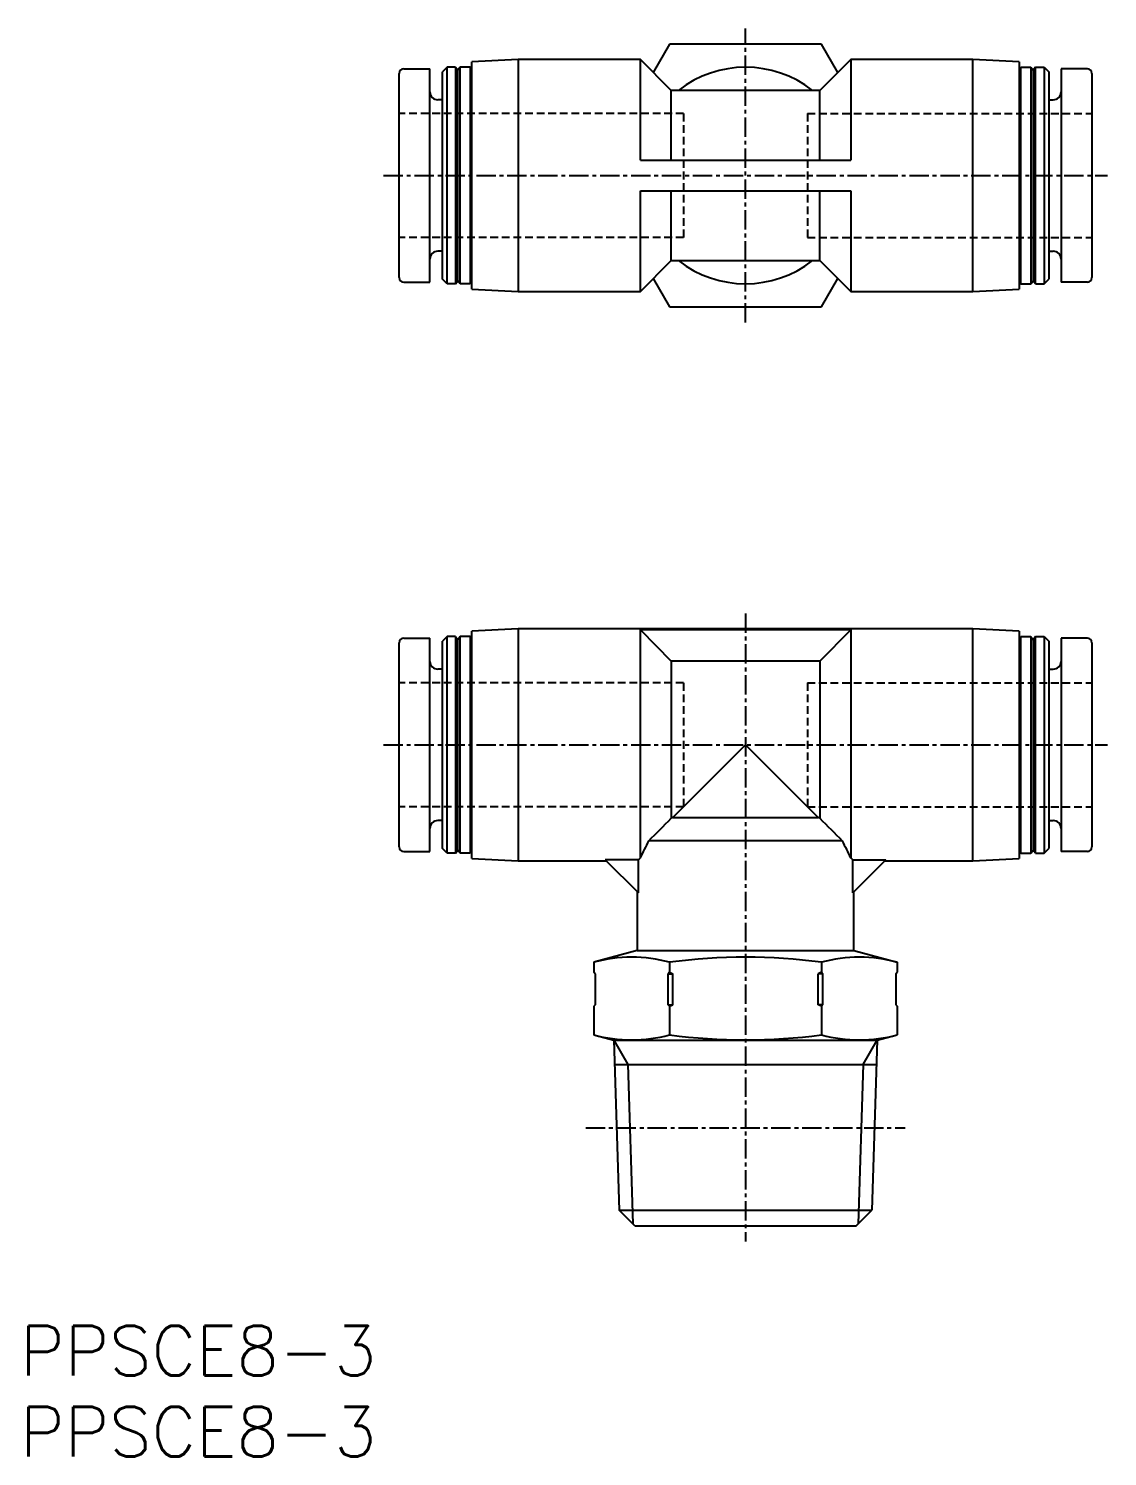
# Model space of a CAD drawing. Extents: x -5 to 109, y -15 to 78.
# Drawn here: x -5.1 to 64.7, y -14.8 to 77.5 of the extents above; entities that cross this region are included whole.
import ezdxf

# ---------------------------------------------------------------- set-up
doc = ezdxf.new("R2010")
doc.units = 0
doc.linetypes.add('CENTER', pattern=[2, 1.25, -0.25, 0.25, -0.25])
doc.linetypes.add('DASHED', pattern=[0.75, 0.5, -0.25])
doc.layers.get('0').update_dxf_attribs({"linetype": 'CONTINUOUS'})
doc.layers.add('CENTER', color=1, linetype='CENTER')
doc.styles.get("Standard").update_dxf_attribs({"font": 'txt.shx'})

msp = doc.modelspace()

# ---------------------------------------------------------------- linework, layer by layer
at = {"color": 7, "linetype": 'CONTINUOUS'}
for p, q in [((36.377, 76.523), (35.318, 74.689)), ((46.192, 76.523), (36.377, 76.523)), ((47.25, 74.689), (46.192, 76.523)), ((19.184, 74.923), (20.884, 74.923)), ((20.884, 61.123), (20.884, 74.923)), ((21.984, 75.023), (21.684, 74.723)), ((22.534, 75.023), (21.984, 75.023)), ((21.984, 61.023), (21.984, 75.023)), ((22.534, 75.023), (22.684, 74.823)), ((22.534, 75.023), (22.534, 61.023)), ((22.834, 75.023), (22.684, 74.823)), ((22.684, 61.223), (22.684, 74.823)), ((23.484, 75.023), (22.834, 75.023)), ((22.834, 61.023), (22.834, 75.023)), ((23.584, 74.923), (23.484, 75.023)), ((23.484, 75.023), (23.484, 61.023)), ((26.584, 75.523), (23.584, 75.366)), ((23.584, 60.68), (23.584, 75.366)), ((34.484, 75.523), (26.584, 75.523)), ((26.584, 75.523), (26.584, 60.523)), ((34.484, 69.023), (34.484, 75.523)), ((36.484, 73.523), (34.484, 75.523)), ((48.084, 75.523), (46.084, 73.523)), ((48.084, 75.523), (48.084, 69.023)), ((55.984, 75.523), (48.084, 75.523)), ((58.984, 75.366), (55.984, 75.523)), ((55.984, 60.523), (55.984, 75.523)), ((58.984, 75.366), (58.984, 60.68)), ((58.984, 74.923), (59.084, 75.023)), ((59.084, 75.023), (59.734, 75.023)), ((59.084, 61.023), (59.084, 75.023)), ((59.734, 75.023), (59.884, 74.823)), ((59.734, 75.023), (59.734, 61.023)), ((60.034, 75.023), (59.884, 74.823)), ((59.884, 74.823), (59.884, 61.223)), ((60.034, 75.023), (60.584, 75.023)), ((60.034, 61.023), (60.034, 75.023)), ((60.584, 75.023), (60.884, 74.723)), ((60.584, 75.023), (60.584, 61.023)), ((63.384, 74.923), (61.684, 74.923)), ((61.684, 74.923), (61.684, 61.123)), ((18.884, 61.423), (18.884, 74.623)), ((21.684, 61.323), (21.684, 74.723)), ((60.884, 74.723), (60.884, 61.323)), ((63.684, 74.623), (63.684, 61.423)), ((36.484, 69.023), (36.484, 73.523)), ((46.084, 73.523), (36.484, 73.523)), ((46.084, 69.023), (46.084, 73.523)), ((21.684, 72.923), (21.384, 72.923)), ((60.884, 72.923), (61.184, 72.923)), ((34.484, 69.023), (48.084, 69.023)), ((34.484, 60.523), (34.484, 67.023)), ((34.484, 67.023), (48.084, 67.023)), ((36.484, 62.523), (36.484, 67.023)), ((46.084, 62.523), (46.084, 67.023)), ((48.084, 67.023), (48.084, 60.523)), ((21.684, 63.123), (21.384, 63.123)), ((60.884, 63.123), (61.184, 63.123)), ((34.484, 60.523), (36.484, 62.523)), ((36.484, 62.523), (46.084, 62.523)), ((46.084, 62.523), (48.084, 60.523)), ((19.184, 61.123), (20.884, 61.123)), ((21.984, 61.023), (21.684, 61.323)), ((22.534, 61.023), (21.984, 61.023)), ((22.534, 61.023), (22.684, 61.223)), ((22.834, 61.023), (22.684, 61.223)), ((23.484, 61.023), (22.834, 61.023)), ((23.584, 61.123), (23.484, 61.023)), ((35.318, 61.357), (36.377, 59.523)), ((46.192, 59.523), (47.25, 61.357)), ((58.984, 61.123), (59.084, 61.023)), ((59.084, 61.023), (59.734, 61.023)), ((59.734, 61.023), (59.884, 61.223)), ((60.034, 61.023), (59.884, 61.223)), ((60.034, 61.023), (60.584, 61.023)), ((60.584, 61.023), (60.884, 61.323)), ((63.384, 61.123), (61.684, 61.123)), ((23.584, 60.68), (26.584, 60.523)), ((26.584, 60.523), (34.484, 60.523)), ((48.084, 60.523), (55.984, 60.523)), ((55.984, 60.523), (58.984, 60.68)), ((36.377, 59.523), (46.192, 59.523)), ((19.184, 38.113), (20.884, 38.113)), ((20.884, 24.313), (20.884, 38.113)), ((21.984, 38.213), (21.684, 37.913)), ((21.684, 24.513), (21.684, 37.913)), ((22.534, 38.213), (21.984, 38.213)), ((21.984, 24.213), (21.984, 38.213)), ((22.534, 38.213), (22.684, 38.013)), ((22.534, 38.213), (22.534, 24.213)), ((22.834, 38.213), (22.684, 38.013)), ((22.684, 24.413), (22.684, 38.013)), ((23.484, 38.213), (22.834, 38.213)), ((22.834, 24.213), (22.834, 38.213)), ((23.584, 38.113), (23.484, 38.213)), ((23.484, 38.213), (23.484, 24.213)), ((26.584, 38.713), (23.584, 38.556)), ((23.584, 23.87), (23.584, 38.556)), ((26.584, 38.713), (26.584, 23.713)), ((55.984, 38.713), (26.584, 38.713)), ((48.084, 38.646), (34.484, 38.646)), ((34.484, 23.899), (34.484, 38.646)), ((34.484, 38.646), (36.484, 36.621)), ((46.084, 36.621), (48.084, 38.646)), ((48.084, 38.646), (48.084, 23.899)), ((55.984, 23.713), (55.984, 38.713)), ((58.984, 38.556), (55.984, 38.713)), ((58.984, 38.556), (58.984, 23.87)), ((58.984, 38.113), (59.084, 38.213)), ((59.084, 38.213), (59.734, 38.213)), ((59.084, 24.213), (59.084, 38.213)), ((59.734, 38.213), (59.884, 38.013)), ((59.734, 38.213), (59.734, 24.213)), ((60.034, 38.213), (59.884, 38.013)), ((59.884, 38.013), (59.884, 24.413)), ((60.034, 38.213), (60.584, 38.213)), ((60.034, 24.213), (60.034, 38.213)), ((60.584, 38.213), (60.884, 37.913)), ((60.584, 38.213), (60.584, 24.213)), ((60.884, 37.913), (60.884, 24.513)), ((63.384, 38.113), (61.684, 38.113)), ((61.684, 38.113), (61.684, 24.313)), ((18.884, 24.613), (18.884, 37.813)), ((63.684, 37.813), (63.684, 24.613)), ((21.684, 36.113), (21.384, 36.113)), ((36.484, 36.621), (36.484, 26.467)), ((46.084, 36.621), (36.484, 36.621)), ((46.084, 36.621), (46.084, 26.467)), ((60.884, 36.113), (61.184, 36.113)), ((41.284, 31.213), (36.584, 26.513)), ((45.984, 26.513), (41.284, 31.213)), ((21.684, 26.313), (21.384, 26.313)), ((36.584, 26.513), (36.484, 26.467)), ((36.584, 26.513), (45.984, 26.513)), ((46.084, 26.467), (45.984, 26.513)), ((60.884, 26.313), (61.184, 26.313)), ((47.537, 25.013), (35.031, 25.013)), ((19.184, 24.313), (20.884, 24.313)), ((21.984, 24.213), (21.684, 24.513)), ((22.534, 24.213), (21.984, 24.213)), ((22.534, 24.213), (22.684, 24.413)), ((22.834, 24.213), (22.684, 24.413)), ((23.484, 24.213), (22.834, 24.213)), ((23.584, 24.313), (23.484, 24.213)), ((58.984, 24.313), (59.084, 24.213)), ((59.084, 24.213), (59.734, 24.213)), ((59.734, 24.213), (59.884, 24.413)), ((60.034, 24.213), (59.884, 24.413)), ((60.034, 24.213), (60.584, 24.213)), ((60.584, 24.213), (60.884, 24.513)), ((63.384, 24.313), (61.684, 24.313)), ((23.584, 23.87), (26.584, 23.713)), ((26.584, 23.713), (32.284, 23.713)), ((34.356, 23.78), (32.217, 23.78)), ((32.217, 23.78), (34.356, 21.641)), ((34.356, 23.78), (34.484, 23.899)), ((34.356, 21.641), (34.356, 23.78)), ((48.084, 23.899), (48.212, 23.78)), ((48.212, 23.78), (50.351, 23.78)), ((48.212, 21.641), (48.212, 23.78)), ((50.351, 23.78), (48.212, 21.641)), ((50.284, 23.713), (55.984, 23.713)), ((55.984, 23.713), (58.984, 23.87)), ((34.284, 21.713), (34.284, 17.913)), ((48.284, 17.913), (48.284, 21.713)), ((34.284, 17.913), (31.469, 17.159)), ((34.284, 17.913), (48.284, 17.913)), ((48.284, 17.913), (51.099, 17.159)), ((31.469, 17.159), (31.469, 16.513)), ((36.377, 17.159), (36.377, 16.513)), ((46.192, 17.159), (46.192, 16.513)), ((51.099, 17.159), (51.099, 16.513)), ((31.569, 16.413), (31.469, 16.513)), ((31.569, 16.413), (31.569, 14.413)), ((36.377, 16.513), (36.275, 16.413)), ((36.275, 16.413), (36.58, 16.413)), ((36.275, 14.413), (36.275, 16.413)), ((36.377, 16.513), (36.58, 16.413)), ((36.58, 14.413), (36.58, 16.413)), ((46.192, 16.513), (45.988, 16.413)), ((45.988, 14.413), (45.988, 16.413)), ((46.293, 16.413), (45.988, 16.413)), ((46.192, 16.513), (46.293, 16.413)), ((46.293, 14.413), (46.293, 16.413)), ((50.999, 16.413), (51.099, 16.513)), ((50.999, 16.413), (50.999, 14.413)), ((31.569, 14.413), (31.469, 14.313)), ((31.469, 14.313), (31.469, 12.463)), ((36.275, 14.413), (36.58, 14.413)), ((36.377, 14.313), (36.275, 14.413)), ((36.377, 14.313), (36.58, 14.413)), ((36.377, 14.313), (36.377, 12.463)), ((46.192, 14.313), (45.988, 14.413)), ((46.293, 14.413), (45.988, 14.413)), ((46.192, 14.313), (46.293, 14.413)), ((46.192, 14.313), (46.192, 12.463)), ((50.999, 14.413), (51.099, 14.313)), ((51.099, 14.313), (51.099, 12.463)), ((31.469, 12.463), (32.777, 12.113)), ((32.777, 12.113), (33.12, 1.127)), ((32.777, 12.113), (49.792, 12.113)), ((49.792, 12.113), (49.448, 1.127)), ((49.792, 12.113), (51.099, 12.463)), ((32.826, 10.545), (49.743, 10.545)), ((34.134, 0.113), (33.12, 1.127)), ((33.12, 1.127), (49.448, 1.127)), ((48.434, 0.113), (49.448, 1.127)), ((34.134, 0.113), (48.434, 0.113))]:
    msp.add_line(p, q, dxfattribs=at)
at = {"color": 3, "linetype": 'DASHED'}
for p, q in [((37.284, 72.023), (18.884, 72.023)), ((37.284, 72.023), (37.284, 64.023)), ((45.284, 72.023), (63.684, 72.023)), ((45.284, 72.023), (45.284, 64.023)), ((37.284, 64.023), (18.884, 64.023)), ((45.284, 64.023), (63.684, 64.023)), ((37.284, 35.213), (18.884, 35.213)), ((37.284, 35.213), (37.284, 27.213)), ((45.284, 35.213), (45.284, 27.213)), ((45.284, 35.213), (63.684, 35.213)), ((37.284, 27.213), (18.884, 27.213)), ((45.284, 27.213), (63.684, 27.213))]:
    msp.add_line(p, q, dxfattribs=at)
at = {"color": 3, "linetype": 'CONTINUOUS'}
for p, q in [((32.777, 12.113), (33.682, 10.545)), ((48.887, 10.545), (49.792, 12.113)), ((33.682, 10.545), (34.004, 0.244)), ((48.887, 10.545), (48.565, 0.244))]:
    msp.add_line(p, q, dxfattribs=at)
at = {"color": 7, "linetype": 'CONTINUOUS'}
for centre, radius, start, end in [((19.184, 74.623), 0.3, 90, 180), ((41.284, 68.023), 7, 51.78679, 128.21321), ((63.384, 74.623), 0.3, 0, 90), ((21.384, 73.423), 0.5, 180, 270), ((61.184, 73.423), 0.5, 270, 0), ((21.384, 62.623), 0.5, 90, 180), ((61.184, 62.623), 0.5, 0, 90), ((41.284, 68.023), 7, 231.78679, 308.21321), ((19.184, 61.423), 0.3, 180, 270), ((63.384, 61.423), 0.3, 270, 0), ((19.184, 37.813), 0.3, 90, 180), ((63.384, 37.813), 0.3, 0, 90), ((21.384, 36.613), 0.5, 180, 270), ((61.184, 36.613), 0.5, 270, 0), ((21.384, 25.813), 0.5, 90, 180), ((-10574.127, 10629.772), 15000.505, 315.01188, 315.01973), ((10656.752, 10629.829), 15000.585, 224.98027, 224.98812), ((61.184, 25.813), 0.5, 0, 90), ((1.719, 40.688), 36.816, 332.86927, 334.80047), ((80.868, 40.697), 36.837, 205.20008, 207.13018), ((19.184, 24.613), 0.3, 180, 270), ((63.384, 24.613), 0.3, 270, 0), ((33.923, 8.001), 9.481, 75, 105), ((41.284, -19.956), 37.438, 82.46773, 97.53227), ((48.645, 8.001), 9.481, 75, 105), ((33.923, 21.621), 9.481, 255, 285), ((41.284, 49.578), 37.438, 262.46773, 277.53227), ((48.645, 21.621), 9.481, 255, 285)]:
    msp.add_arc(centre, radius, start, end, dxfattribs=at)
at = {"layer": 'CENTER', "color": 1, "linetype": 'CENTER'}
for p, q in [((41.284, 58.523), (41.284, 77.523)), ((17.884, 68.023), (64.684, 68.023)), ((41.284, 39.713), (41.284, -0.887)), ((17.884, 31.213), (64.684, 31.213)), ((30.953, 6.463), (51.615, 6.463))]:
    msp.add_line(p, q, dxfattribs=at)

# ---------------------------------------------------------------- texts
at = {"color": 7, "linetype": 'CONTINUOUS'}
for p in [(-5.619, -9.552), (-5.619, -14.791)]:
    msp.add_text('PPSCE8-3', height=3.2, dxfattribs=at).set_placement(p)

doc.saveas('drawing.dxf')
